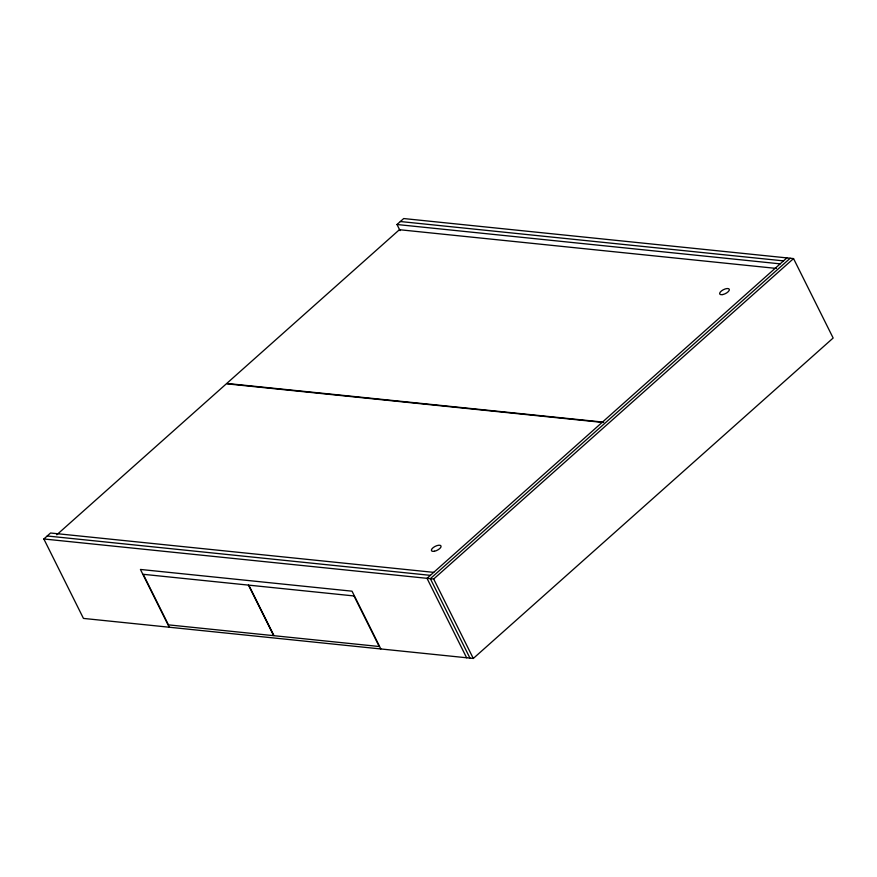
<?xml version="1.0" encoding="UTF-8"?>
<svg xmlns="http://www.w3.org/2000/svg" width="877" height="877" viewBox="0 0 877 877"><rect width="100%" height="100%" fill="white"/><g stroke="black" fill="none" stroke-linecap="round" stroke-linejoin="round"><path stroke-width="1.32" d="M400.055 230.629L397.007 224.512L403.705 218.548L793.542 258.583L833.15 338.018L473.295 658.452L83.458 618.417L43.85 538.982L50.548 533.008L433.709 572.363M56.775 534.795L226.376 383.786L603.321 422.495M786.866 257.893L427.011 578.327L466.619 657.761M790.21 258.244L430.344 578.667L469.951 658.112M43.85 538.982L433.676 579.006L793.542 258.583M400.361 221.53L783.523 260.875M397.007 224.512L780.168 263.856M776.364 268.417L399.408 229.708L226.748 383.446L603.705 422.155M47.205 535.99L430.355 575.345M433.676 579.006L473.295 658.452M380.837 648.958L352.028 591.186L140.43 569.447L169.239 627.23M248.443 585.112L143.214 574.303L168.417 624.862L273.646 635.661L248.443 585.112M354.045 595.954L248.827 585.145L274.03 635.704L379.259 646.513L354.045 595.954M722.747 294.562A5.328 2.203 -26.5 0 0 729.313 289.333A5.328 2.203 -26.5 0 0 721.453 290.934A5.328 2.203 -26.5 0 0 722.747 294.562M434.477 551.238A5.328 2.203 -26.5 0 0 441.043 546.02A5.328 2.203 -26.5 0 0 433.183 547.621A5.328 2.203 -26.5 0 0 434.477 551.238"/></g></svg>
